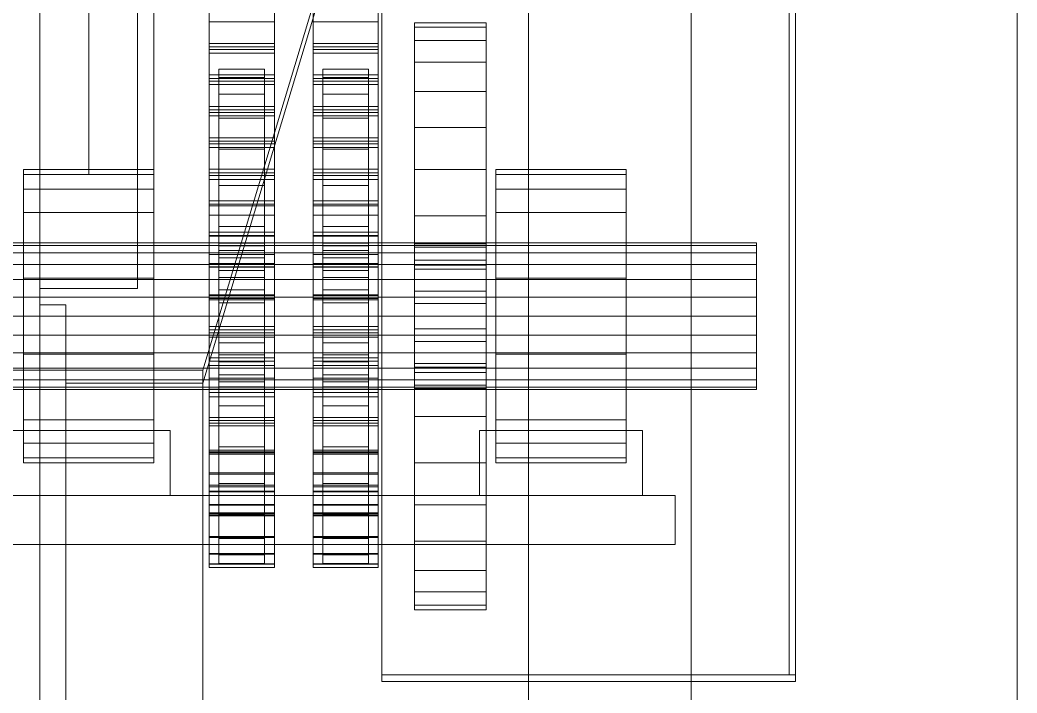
# Model space of a CAD drawing. Header units: millimetres. Extents: x -191664 to 191490, y -197311 to 10263.
# Drawn here: x 1393.9 to 1700, y -30749.1 to -30542.6 of the extents above; entities that cross this region are included whole.
import ezdxf

# ---------------------------------------------------------------- set-up
doc = ezdxf.new("R2010")
doc.units = ezdxf.units.MM
doc.layers.add('frontal_secador', color=7, linetype='Continuous', lineweight=0)

msp = doc.modelspace()

# ---------------------------------------------------------------- linework, layer by layer
at = {"layer": 'frontal_secador', "color": 253, "true_color": 0xa6b3ba}
for p, q in [((1600, -31975), (1600, -29010)), ((1700, -31975), (1700, -29010)), ((1400, -30630), (1408, -30630)), ((1400, -30650), (1400, -30630)), ((1408, -30650), (1408, -30630)), ((1400, -30650), (1408, -30650)), ((1400, -30920), (1400, -30650)), ((1300, -30688.5), (1450, -30688.5)), ((1300, -30688.5), (1595, -30688.5)), ((1450, -30703.5), (1450, -30688.5)), ((1595, -30703.5), (1595, -30688.5)), ((1300, -30703.5), (1450, -30703.5)), ((1300, -30703.5), (1595, -30703.5))]:
    msp.add_line(p, q, dxfattribs=at)
at = {"layer": 'frontal_secador', "color": 254, "true_color": 0xd8e0dc}
msp.add_line((1400, -31335), (1400, -29065), dxfattribs=at)
at = {"layer": 'frontal_secador', "color": 253, "true_color": 0x9fadb2}
for p, q in [((1400, -30650), (1400, -29065)), ((1375, -30650), (1400, -30650))]:
    msp.add_line(p, q, dxfattribs=at)
at = {"layer": 'frontal_secador', "color": 251, "true_color": 0x536a64}
for p, q in [((1400, -31350), (1400, -29100)), ((1400, -30625), (1400, -29605)), ((1430, -30625), (1430, -29605)), ((1400, -30625), (1430, -30625))]:
    msp.add_line(p, q, dxfattribs=at)
at = {"layer": 'frontal_secador', "color": 9, "true_color": 0xb8c6c1}
for p, q in [((1415, -30590), (1415, -29640)), ((1435, -30590), (1435, -29640)), ((1415, -30590), (1435, -30590))]:
    msp.add_line(p, q, dxfattribs=at)
at = {"layer": 'frontal_secador', "color": 55, "true_color": 0xb9a24b}
for p, q in [((1505, -30743.5), (1505, -30243.5)), ((1505, -30743.5), (1632, -30743.5)), ((1505, -30745.5), (1505, -30743.5)), ((1632, -30745.5), (1632, -30743.5)), ((1505, -30745.5), (1632, -30745.5))]:
    msp.add_line(p, q, dxfattribs=at)
at = {"layer": 'frontal_secador', "color": 43, "true_color": 0xc7ad4e}
for p, q in [((1630, -30743.5), (1630, -30243.5)), ((1632, -30743.5), (1632, -30243.5)), ((1630, -30743.5), (1632, -30743.5))]:
    msp.add_line(p, q, dxfattribs=at)
at = {"layer": 'frontal_secador', "color": 253, "true_color": 0x8d9da5}
for p, q in [((1550, -30320), (1450, -30650)), ((1450, -30654), (1550, -30324)), ((1450, -30650), (1408, -30650)), ((1408, -30650), (1408, -30920)), ((1408, -30654), (1408, -30650)), ((1450, -30650), (1450, -30920)), ((1450, -30654), (1450, -30650)), ((1408, -30654), (1450, -30654))]:
    msp.add_line(p, q, dxfattribs=at)
at = {"layer": 'frontal_secador', "color": 252, "true_color": 0x798e91}
msp.add_line((1550, -30920), (1550, -30320), dxfattribs=at)
at = {"layer": 'frontal_secador', "color": 8, "true_color": 0x657a85}
for p, q in [((1452, -30533.52), (1452, -30543.16)), ((1472, -30543.16), (1472, -30533.52)), ((1483.88, -30533.52), (1483.88, -30543.16)), ((1503.88, -30543.16), (1503.88, -30533.52)), ((1452, -30549.87), (1452, -30540.23)), ((1452, -30541.28), (1452, -30550.92)), ((1452, -30541.28), (1452, -30549.87)), ((1452, -30551.74), (1452, -30542.1)), ((1472, -30540.23), (1472, -30549.87)), ((1472, -30550.92), (1472, -30541.28)), ((1472, -30549.87), (1472, -30541.28)), ((1472, -30542.1), (1472, -30551.74)), ((1483.88, -30549.87), (1483.88, -30540.23)), ((1483.88, -30541.28), (1483.88, -30550.92)), ((1483.88, -30541.28), (1483.88, -30549.87)), ((1483.88, -30551.74), (1483.88, -30542.1)), ((1503.88, -30540.23), (1503.88, -30549.87)), ((1503.88, -30550.92), (1503.88, -30541.28)), ((1503.88, -30549.87), (1503.88, -30541.28)), ((1503.88, -30542.1), (1503.88, -30551.74)), ((1452, -30543.16), (1472, -30543.16)), ((1452, -30551.74), (1452, -30543.16)), ((1452, -30543.16), (1452, -30552.79)), ((1472, -30543.16), (1472, -30551.74)), ((1472, -30552.79), (1472, -30543.16)), ((1483.88, -30543.16), (1503.88, -30543.16)), ((1483.88, -30551.74), (1483.88, -30543.16)), ((1483.88, -30543.16), (1483.88, -30552.79)), ((1503.88, -30543.16), (1503.88, -30551.74)), ((1503.88, -30552.79), (1503.88, -30543.16)), ((1452, -30559.51), (1452, -30549.87)), ((1452, -30549.87), (1472, -30549.87)), ((1472, -30550.92), (1452, -30550.92)), ((1452, -30550.92), (1452, -30560.56)), ((1452, -30550.92), (1452, -30559.51)), ((1472, -30551.74), (1452, -30551.74)), ((1452, -30561.38), (1452, -30551.74)), ((1472, -30549.87), (1472, -30559.51)), ((1472, -30560.56), (1472, -30550.92)), ((1472, -30559.51), (1472, -30550.92)), ((1472, -30551.74), (1472, -30561.38)), ((1483.88, -30559.51), (1483.88, -30549.87)), ((1483.88, -30549.87), (1503.88, -30549.87)), ((1503.88, -30550.92), (1483.88, -30550.92)), ((1483.88, -30550.92), (1483.88, -30560.56)), ((1483.88, -30550.92), (1483.88, -30559.51)), ((1503.88, -30551.74), (1483.88, -30551.74)), ((1483.88, -30561.38), (1483.88, -30551.74)), ((1503.88, -30549.87), (1503.88, -30559.51)), ((1503.88, -30560.56), (1503.88, -30550.92)), ((1503.88, -30559.51), (1503.88, -30550.92)), ((1503.88, -30551.74), (1503.88, -30561.38)), ((1452, -30552.79), (1472, -30552.79)), ((1452, -30561.38), (1452, -30552.79)), ((1452, -30552.79), (1452, -30562.43)), ((1472, -30552.79), (1472, -30561.38)), ((1472, -30562.43), (1472, -30552.79)), ((1483.88, -30552.79), (1503.88, -30552.79)), ((1483.88, -30561.38), (1483.88, -30552.79)), ((1483.88, -30552.79), (1483.88, -30562.43)), ((1503.88, -30552.79), (1503.88, -30561.38)), ((1503.88, -30562.43), (1503.88, -30552.79)), ((1452, -30569.14), (1452, -30559.51)), ((1452, -30559.51), (1472, -30559.51)), ((1472, -30560.56), (1452, -30560.56)), ((1452, -30560.56), (1452, -30570.2)), ((1452, -30560.56), (1452, -30569.14)), ((1472, -30559.51), (1472, -30569.14)), ((1472, -30570.2), (1472, -30560.56)), ((1472, -30569.14), (1472, -30560.56)), ((1483.88, -30569.14), (1483.88, -30559.51)), ((1483.88, -30559.51), (1503.88, -30559.51)), ((1503.88, -30560.56), (1483.88, -30560.56)), ((1483.88, -30560.56), (1483.88, -30570.2)), ((1483.88, -30560.56), (1483.88, -30569.14)), ((1503.88, -30559.51), (1503.88, -30569.14)), ((1503.88, -30570.2), (1503.88, -30560.56)), ((1503.88, -30569.14), (1503.88, -30560.56)), ((1472, -30561.38), (1452, -30561.38)), ((1452, -30571.02), (1452, -30561.38)), ((1452, -30562.43), (1472, -30562.43)), ((1452, -30571.02), (1452, -30562.43)), ((1452, -30562.43), (1452, -30572.07)), ((1472, -30561.38), (1472, -30571.02)), ((1472, -30562.43), (1472, -30571.02)), ((1472, -30572.07), (1472, -30562.43)), ((1503.88, -30561.38), (1483.88, -30561.38)), ((1483.88, -30571.02), (1483.88, -30561.38)), ((1483.88, -30562.43), (1503.88, -30562.43)), ((1483.88, -30571.02), (1483.88, -30562.43)), ((1483.88, -30562.43), (1483.88, -30572.07)), ((1503.88, -30561.38), (1503.88, -30571.02)), ((1503.88, -30562.43), (1503.88, -30571.02)), ((1503.88, -30572.07), (1503.88, -30562.43)), ((1452, -30578.78), (1452, -30569.14)), ((1452, -30569.14), (1472, -30569.14)), ((1472, -30570.2), (1452, -30570.2)), ((1452, -30570.2), (1452, -30579.83)), ((1452, -30570.2), (1452, -30578.78)), ((1472, -30569.14), (1472, -30578.78)), ((1472, -30579.83), (1472, -30570.2)), ((1472, -30578.78), (1472, -30570.2)), ((1483.88, -30578.78), (1483.88, -30569.14)), ((1483.88, -30569.14), (1503.88, -30569.14)), ((1503.88, -30570.2), (1483.88, -30570.2)), ((1483.88, -30570.2), (1483.88, -30579.83)), ((1483.88, -30570.2), (1483.88, -30578.78)), ((1503.88, -30569.14), (1503.88, -30578.78)), ((1503.88, -30579.83), (1503.88, -30570.2)), ((1503.88, -30578.78), (1503.88, -30570.2)), ((1472, -30571.02), (1452, -30571.02)), ((1452, -30580.66), (1452, -30571.02)), ((1452, -30572.07), (1472, -30572.07)), ((1452, -30580.66), (1452, -30572.07)), ((1452, -30572.07), (1452, -30581.71)), ((1472, -30571.02), (1472, -30580.66)), ((1472, -30572.07), (1472, -30580.66)), ((1472, -30581.71), (1472, -30572.07)), ((1503.88, -30571.02), (1483.88, -30571.02)), ((1483.88, -30580.66), (1483.88, -30571.02)), ((1483.88, -30572.07), (1503.88, -30572.07)), ((1483.88, -30580.66), (1483.88, -30572.07)), ((1483.88, -30572.07), (1483.88, -30581.71)), ((1503.88, -30571.02), (1503.88, -30580.66)), ((1503.88, -30572.07), (1503.88, -30580.66)), ((1503.88, -30581.71), (1503.88, -30572.07)), ((1452, -30588.42), (1452, -30578.78)), ((1452, -30578.78), (1472, -30578.78)), ((1472, -30578.78), (1472, -30588.42)), ((1483.88, -30588.42), (1483.88, -30578.78)), ((1483.88, -30578.78), (1503.88, -30578.78)), ((1503.88, -30578.78), (1503.88, -30588.42)), ((1472, -30579.83), (1452, -30579.83)), ((1452, -30579.83), (1452, -30589.47)), ((1452, -30579.83), (1452, -30588.42)), ((1472, -30580.66), (1452, -30580.66)), ((1452, -30590.3), (1452, -30580.66)), ((1452, -30581.71), (1472, -30581.71)), ((1452, -30590.3), (1452, -30581.71)), ((1452, -30581.71), (1452, -30591.6)), ((1472, -30589.47), (1472, -30579.83)), ((1472, -30588.42), (1472, -30579.83)), ((1472, -30580.66), (1472, -30590.3)), ((1472, -30581.71), (1472, -30590.3)), ((1472, -30591.6), (1472, -30581.71)), ((1503.88, -30579.83), (1483.88, -30579.83)), ((1483.88, -30579.83), (1483.88, -30589.47)), ((1483.88, -30579.83), (1483.88, -30588.42)), ((1503.88, -30580.66), (1483.88, -30580.66)), ((1483.88, -30590.3), (1483.88, -30580.66)), ((1483.88, -30581.71), (1503.88, -30581.71)), ((1483.88, -30590.3), (1483.88, -30581.71)), ((1483.88, -30581.71), (1483.88, -30591.6)), ((1503.88, -30589.47), (1503.88, -30579.83)), ((1503.88, -30588.42), (1503.88, -30579.83)), ((1503.88, -30580.66), (1503.88, -30590.3)), ((1503.88, -30581.71), (1503.88, -30590.3)), ((1503.88, -30591.6), (1503.88, -30581.71)), ((1452, -30598.06), (1452, -30588.42)), ((1452, -30588.42), (1472, -30588.42)), ((1472, -30588.42), (1472, -30598.06)), ((1483.88, -30598.06), (1483.88, -30588.42)), ((1483.88, -30588.42), (1503.88, -30588.42)), ((1503.88, -30588.42), (1503.88, -30598.06)), ((1472, -30589.47), (1452, -30589.47)), ((1452, -30589.47), (1452, -30599.11)), ((1452, -30589.47), (1452, -30598.06)), ((1472, -30590.3), (1452, -30590.3)), ((1452, -30599.68), (1452, -30590.3)), ((1452, -30591.6), (1472, -30591.6)), ((1452, -30599.68), (1452, -30591.6)), ((1452, -30591.6), (1452, -30602.51)), ((1472, -30599.11), (1472, -30589.47)), ((1472, -30598.06), (1472, -30589.47)), ((1472, -30590.3), (1472, -30599.68)), ((1472, -30591.6), (1472, -30599.68)), ((1472, -30602.51), (1472, -30591.6)), ((1503.88, -30589.47), (1483.88, -30589.47)), ((1483.88, -30589.47), (1483.88, -30599.11)), ((1483.88, -30589.47), (1483.88, -30598.06)), ((1503.88, -30590.3), (1483.88, -30590.3)), ((1483.88, -30599.68), (1483.88, -30590.3)), ((1483.88, -30591.6), (1503.88, -30591.6)), ((1483.88, -30599.68), (1483.88, -30591.6)), ((1483.88, -30591.6), (1483.88, -30602.51)), ((1503.88, -30599.11), (1503.88, -30589.47)), ((1503.88, -30598.06), (1503.88, -30589.47)), ((1503.88, -30590.3), (1503.88, -30599.68)), ((1503.88, -30591.6), (1503.88, -30599.68)), ((1503.88, -30602.51), (1503.88, -30591.6)), ((1452, -30607.7), (1452, -30598.06)), ((1452, -30598.06), (1472, -30598.06)), ((1472, -30599.11), (1452, -30599.11)), ((1452, -30599.11), (1452, -30608.75)), ((1452, -30599.11), (1452, -30607.7)), ((1472, -30599.68), (1452, -30599.68)), ((1452, -30608.9), (1452, -30599.68)), ((1472, -30598.06), (1472, -30607.7)), ((1472, -30608.75), (1472, -30599.11)), ((1472, -30607.7), (1472, -30599.11)), ((1472, -30599.68), (1472, -30608.9)), ((1483.88, -30607.7), (1483.88, -30598.06)), ((1483.88, -30598.06), (1503.88, -30598.06)), ((1503.88, -30599.11), (1483.88, -30599.11)), ((1483.88, -30599.11), (1483.88, -30608.75)), ((1483.88, -30599.11), (1483.88, -30607.7)), ((1503.88, -30599.68), (1483.88, -30599.68)), ((1483.88, -30608.9), (1483.88, -30599.68)), ((1503.88, -30598.06), (1503.88, -30607.7)), ((1503.88, -30608.75), (1503.88, -30599.11)), ((1503.88, -30607.7), (1503.88, -30599.11)), ((1503.88, -30599.68), (1503.88, -30608.9)), ((1452, -30602.51), (1472, -30602.51)), ((1452, -30608.9), (1452, -30602.51)), ((1452, -30602.51), (1452, -30614.58)), ((1472, -30602.51), (1472, -30608.9)), ((1472, -30614.58), (1472, -30602.51)), ((1483.88, -30602.51), (1503.88, -30602.51)), ((1483.88, -30608.9), (1483.88, -30602.51)), ((1483.88, -30602.51), (1483.88, -30614.58)), ((1503.88, -30602.51), (1503.88, -30608.9)), ((1503.88, -30614.58), (1503.88, -30602.51)), ((1452, -30617.34), (1452, -30607.7)), ((1452, -30607.7), (1472, -30607.7)), ((1472, -30608.75), (1452, -30608.75)), ((1452, -30608.75), (1452, -30618.39)), ((1452, -30608.75), (1452, -30617.34)), ((1472, -30608.9), (1452, -30608.9)), ((1452, -30618.48), (1452, -30608.9)), ((1472, -30607.7), (1472, -30617.34)), ((1472, -30618.39), (1472, -30608.75)), ((1472, -30617.34), (1472, -30608.75)), ((1472, -30608.9), (1472, -30618.48)), ((1483.88, -30617.34), (1483.88, -30607.7)), ((1483.88, -30607.7), (1503.88, -30607.7)), ((1503.88, -30608.75), (1483.88, -30608.75)), ((1483.88, -30608.75), (1483.88, -30618.39)), ((1483.88, -30608.75), (1483.88, -30617.34)), ((1503.88, -30608.9), (1483.88, -30608.9)), ((1483.88, -30618.48), (1483.88, -30608.9)), ((1503.88, -30607.7), (1503.88, -30617.34)), ((1503.88, -30618.39), (1503.88, -30608.75)), ((1503.88, -30617.34), (1503.88, -30608.75)), ((1503.88, -30608.9), (1503.88, -30618.48)), ((1452, -30614.58), (1472, -30614.58)), ((1452, -30618.48), (1452, -30614.58)), ((1452, -30614.58), (1452, -30627.17)), ((1472, -30614.58), (1472, -30618.48)), ((1472, -30627.17), (1472, -30614.58)), ((1483.88, -30614.58), (1503.88, -30614.58)), ((1483.88, -30618.48), (1483.88, -30614.58)), ((1483.88, -30614.58), (1483.88, -30627.17)), ((1503.88, -30614.58), (1503.88, -30618.48)), ((1503.88, -30627.17), (1503.88, -30614.58)), ((1452, -30626.98), (1452, -30617.34)), ((1452, -30617.34), (1472, -30617.34)), ((1472, -30618.39), (1452, -30618.39)), ((1452, -30618.39), (1452, -30628.03)), ((1452, -30618.39), (1452, -30626.98)), ((1472, -30618.48), (1452, -30618.48)), ((1452, -30628.47), (1452, -30618.48)), ((1472, -30617.34), (1472, -30626.98)), ((1472, -30628.03), (1472, -30618.39)), ((1472, -30626.98), (1472, -30618.39)), ((1472, -30618.48), (1472, -30628.47)), ((1483.88, -30626.98), (1483.88, -30617.34)), ((1483.88, -30617.34), (1503.88, -30617.34)), ((1503.88, -30618.39), (1483.88, -30618.39)), ((1483.88, -30618.39), (1483.88, -30628.03)), ((1483.88, -30618.39), (1483.88, -30626.98)), ((1503.88, -30618.48), (1483.88, -30618.48)), ((1483.88, -30628.47), (1483.88, -30618.48)), ((1503.88, -30617.34), (1503.88, -30626.98)), ((1503.88, -30628.03), (1503.88, -30618.39)), ((1503.88, -30626.98), (1503.88, -30618.39)), ((1503.88, -30618.48), (1503.88, -30628.47)), ((1452, -30636.61), (1452, -30626.98)), ((1452, -30626.98), (1472, -30626.98)), ((1452, -30627.17), (1472, -30627.17)), ((1452, -30628.47), (1452, -30627.17)), ((1452, -30627.17), (1452, -30639.93)), ((1472, -30628.03), (1452, -30628.03)), ((1452, -30628.03), (1452, -30637.67)), ((1452, -30628.03), (1452, -30636.61)), ((1472, -30628.47), (1452, -30628.47)), ((1452, -30638.6), (1452, -30628.47)), ((1472, -30626.98), (1472, -30636.61)), ((1472, -30627.17), (1472, -30628.47)), ((1472, -30639.93), (1472, -30627.17)), ((1472, -30637.67), (1472, -30628.03)), ((1472, -30636.61), (1472, -30628.03)), ((1472, -30628.47), (1472, -30638.6)), ((1483.88, -30636.61), (1483.88, -30626.98)), ((1483.88, -30626.98), (1503.88, -30626.98)), ((1483.88, -30627.17), (1503.88, -30627.17)), ((1483.88, -30628.47), (1483.88, -30627.17)), ((1483.88, -30627.17), (1483.88, -30639.93)), ((1503.88, -30628.03), (1483.88, -30628.03)), ((1483.88, -30628.03), (1483.88, -30637.67)), ((1483.88, -30628.03), (1483.88, -30636.61)), ((1503.88, -30628.47), (1483.88, -30628.47)), ((1483.88, -30638.6), (1483.88, -30628.47)), ((1503.88, -30626.98), (1503.88, -30636.61)), ((1503.88, -30627.17), (1503.88, -30628.47)), ((1503.88, -30639.93), (1503.88, -30627.17)), ((1503.88, -30637.67), (1503.88, -30628.03)), ((1503.88, -30636.61), (1503.88, -30628.03)), ((1503.88, -30628.47), (1503.88, -30638.6)), ((1452, -30646.25), (1452, -30636.61)), ((1452, -30636.61), (1472, -30636.61)), ((1472, -30637.67), (1452, -30637.67)), ((1452, -30637.67), (1452, -30647.3)), ((1452, -30637.67), (1452, -30646.25)), ((1472, -30636.61), (1472, -30646.25)), ((1472, -30647.3), (1472, -30637.67)), ((1472, -30646.25), (1472, -30637.67)), ((1483.88, -30646.25), (1483.88, -30636.61)), ((1483.88, -30636.61), (1503.88, -30636.61)), ((1503.88, -30637.67), (1483.88, -30637.67)), ((1483.88, -30637.67), (1483.88, -30647.3)), ((1483.88, -30637.67), (1483.88, -30646.25)), ((1503.88, -30636.61), (1503.88, -30646.25)), ((1503.88, -30647.3), (1503.88, -30637.67)), ((1503.88, -30646.25), (1503.88, -30637.67)), ((1472, -30638.6), (1452, -30638.6)), ((1452, -30638.6), (1452, -30639.93)), ((1452, -30648.59), (1452, -30638.6)), ((1452, -30639.93), (1472, -30639.93)), ((1452, -30639.93), (1452, -30652.51)), ((1472, -30639.93), (1472, -30638.6)), ((1472, -30638.6), (1472, -30648.59)), ((1472, -30652.51), (1472, -30639.93)), ((1503.88, -30638.6), (1483.88, -30638.6)), ((1483.88, -30638.6), (1483.88, -30639.93)), ((1483.88, -30648.59), (1483.88, -30638.6)), ((1483.88, -30639.93), (1503.88, -30639.93)), ((1483.88, -30639.93), (1483.88, -30652.51)), ((1503.88, -30639.93), (1503.88, -30638.6)), ((1503.88, -30638.6), (1503.88, -30648.59)), ((1503.88, -30652.51), (1503.88, -30639.93)), ((1452, -30655.89), (1452, -30646.25)), ((1452, -30646.25), (1472, -30646.25)), ((1472, -30646.25), (1472, -30655.89)), ((1483.88, -30655.89), (1483.88, -30646.25)), ((1483.88, -30646.25), (1503.88, -30646.25)), ((1503.88, -30646.25), (1503.88, -30655.89)), ((1472, -30647.3), (1452, -30647.3)), ((1452, -30647.3), (1452, -30656.94)), ((1452, -30647.3), (1452, -30655.89)), ((1472, -30648.59), (1452, -30648.59)), ((1452, -30648.59), (1452, -30652.51)), ((1452, -30658.17), (1452, -30648.59)), ((1472, -30656.94), (1472, -30647.3)), ((1472, -30655.89), (1472, -30647.3)), ((1472, -30652.51), (1472, -30648.59)), ((1472, -30648.59), (1472, -30658.17)), ((1503.88, -30647.3), (1483.88, -30647.3)), ((1483.88, -30647.3), (1483.88, -30656.94)), ((1483.88, -30647.3), (1483.88, -30655.89)), ((1503.88, -30648.59), (1483.88, -30648.59)), ((1483.88, -30648.59), (1483.88, -30652.51)), ((1483.88, -30658.17), (1483.88, -30648.59)), ((1503.88, -30656.94), (1503.88, -30647.3)), ((1503.88, -30655.89), (1503.88, -30647.3)), ((1503.88, -30652.51), (1503.88, -30648.59)), ((1503.88, -30648.59), (1503.88, -30658.17)), ((1452, -30652.51), (1472, -30652.51)), ((1452, -30652.51), (1452, -30664.57)), ((1472, -30664.57), (1472, -30652.51)), ((1483.88, -30652.51), (1503.88, -30652.51)), ((1483.88, -30652.51), (1483.88, -30664.57)), ((1503.88, -30664.57), (1503.88, -30652.51)), ((1452, -30665.53), (1452, -30655.89)), ((1452, -30655.89), (1472, -30655.89)), ((1472, -30655.89), (1472, -30665.53)), ((1483.88, -30665.53), (1483.88, -30655.89)), ((1483.88, -30655.89), (1503.88, -30655.89)), ((1503.88, -30655.89), (1503.88, -30665.53)), ((1472, -30656.94), (1452, -30656.94)), ((1452, -30656.94), (1452, -30666.31)), ((1452, -30656.94), (1452, -30665.53)), ((1472, -30658.17), (1452, -30658.17)), ((1452, -30658.17), (1452, -30664.57)), ((1452, -30667.07), (1452, -30658.17)), ((1472, -30666.31), (1472, -30656.94)), ((1472, -30665.53), (1472, -30656.94)), ((1472, -30664.57), (1472, -30658.17)), ((1472, -30658.17), (1472, -30667.07)), ((1503.88, -30656.94), (1483.88, -30656.94)), ((1483.88, -30656.94), (1483.88, -30666.31)), ((1483.88, -30656.94), (1483.88, -30665.53)), ((1503.88, -30658.17), (1483.88, -30658.17)), ((1483.88, -30658.17), (1483.88, -30664.57)), ((1483.88, -30667.07), (1483.88, -30658.17)), ((1503.88, -30666.31), (1503.88, -30656.94)), ((1503.88, -30665.53), (1503.88, -30656.94)), ((1503.88, -30664.57), (1503.88, -30658.17)), ((1503.88, -30658.17), (1503.88, -30667.07)), ((1452, -30664.57), (1472, -30664.57)), ((1452, -30664.57), (1452, -30675.78)), ((1472, -30675.78), (1472, -30664.57)), ((1483.88, -30664.57), (1503.88, -30664.57)), ((1483.88, -30664.57), (1483.88, -30675.78)), ((1503.88, -30675.78), (1503.88, -30664.57)), ((1452, -30675.44), (1452, -30665.53)), ((1452, -30665.53), (1472, -30665.53)), ((1472, -30666.31), (1452, -30666.31)), ((1452, -30666.31), (1452, -30674.62)), ((1452, -30666.31), (1452, -30675.44)), ((1472, -30667.07), (1452, -30667.07)), ((1452, -30667.07), (1452, -30675.78)), ((1452, -30675.05), (1452, -30667.07)), ((1472, -30665.53), (1472, -30675.44)), ((1472, -30674.62), (1472, -30666.31)), ((1472, -30675.44), (1472, -30666.31)), ((1472, -30675.78), (1472, -30667.07)), ((1472, -30667.07), (1472, -30675.05)), ((1483.88, -30675.44), (1483.88, -30665.53)), ((1483.88, -30665.53), (1503.88, -30665.53)), ((1503.88, -30666.31), (1483.88, -30666.31)), ((1483.88, -30666.31), (1483.88, -30674.62)), ((1483.88, -30666.31), (1483.88, -30675.44)), ((1503.88, -30667.07), (1483.88, -30667.07)), ((1483.88, -30667.07), (1483.88, -30675.78)), ((1483.88, -30675.05), (1483.88, -30667.07)), ((1503.88, -30665.53), (1503.88, -30675.44)), ((1503.88, -30674.62), (1503.88, -30666.31)), ((1503.88, -30675.44), (1503.88, -30666.31)), ((1503.88, -30675.78), (1503.88, -30667.07)), ((1503.88, -30667.07), (1503.88, -30675.05)), ((1472, -30674.62), (1452, -30674.62)), ((1452, -30674.62), (1452, -30681.53)), ((1452, -30674.62), (1452, -30685.29)), ((1472, -30675.05), (1452, -30675.05)), ((1452, -30675.05), (1452, -30685.83)), ((1452, -30681.89), (1452, -30675.05)), ((1452, -30685.29), (1452, -30675.44)), ((1452, -30675.44), (1472, -30675.44)), ((1452, -30675.78), (1472, -30675.78)), ((1452, -30675.78), (1452, -30685.83)), ((1472, -30681.53), (1472, -30674.62)), ((1472, -30685.29), (1472, -30674.62)), ((1472, -30685.83), (1472, -30675.05)), ((1472, -30675.05), (1472, -30681.89)), ((1472, -30675.44), (1472, -30685.29)), ((1472, -30685.83), (1472, -30675.78)), ((1503.88, -30674.62), (1483.88, -30674.62)), ((1483.88, -30674.62), (1483.88, -30681.53)), ((1483.88, -30674.62), (1483.88, -30685.29)), ((1503.88, -30675.05), (1483.88, -30675.05)), ((1483.88, -30675.05), (1483.88, -30685.83)), ((1483.88, -30681.89), (1483.88, -30675.05)), ((1483.88, -30685.29), (1483.88, -30675.44)), ((1483.88, -30675.44), (1503.88, -30675.44)), ((1483.88, -30675.78), (1503.88, -30675.78)), ((1483.88, -30675.78), (1483.88, -30685.83)), ((1503.88, -30681.53), (1503.88, -30674.62)), ((1503.88, -30685.29), (1503.88, -30674.62)), ((1503.88, -30685.83), (1503.88, -30675.05)), ((1503.88, -30675.05), (1503.88, -30681.89)), ((1503.88, -30675.44), (1503.88, -30685.29)), ((1503.88, -30685.83), (1503.88, -30675.78)), ((1472, -30681.53), (1452, -30681.53)), ((1452, -30681.53), (1452, -30687.12)), ((1452, -30681.53), (1452, -30694)), ((1472, -30681.89), (1452, -30681.89)), ((1452, -30681.89), (1452, -30694.45)), ((1452, -30687.4), (1452, -30681.89)), ((1472, -30687.12), (1472, -30681.53)), ((1472, -30694), (1472, -30681.53)), ((1472, -30694.45), (1472, -30681.89)), ((1472, -30681.89), (1472, -30687.4)), ((1503.88, -30681.53), (1483.88, -30681.53)), ((1483.88, -30681.53), (1483.88, -30687.12)), ((1483.88, -30681.53), (1483.88, -30694)), ((1503.88, -30681.89), (1483.88, -30681.89)), ((1483.88, -30681.89), (1483.88, -30694.45)), ((1483.88, -30687.4), (1483.88, -30681.89)), ((1503.88, -30687.12), (1503.88, -30681.53)), ((1503.88, -30694), (1503.88, -30681.53)), ((1503.88, -30694.45), (1503.88, -30681.89)), ((1503.88, -30681.89), (1503.88, -30687.4)), ((1452, -30694), (1452, -30685.29)), ((1452, -30685.29), (1472, -30685.29)), ((1452, -30685.83), (1472, -30685.83)), ((1452, -30685.83), (1452, -30694.45)), ((1472, -30685.29), (1472, -30694)), ((1472, -30694.45), (1472, -30685.83)), ((1483.88, -30694), (1483.88, -30685.29)), ((1483.88, -30685.29), (1503.88, -30685.29)), ((1483.88, -30685.83), (1503.88, -30685.83)), ((1483.88, -30685.83), (1483.88, -30694.45)), ((1503.88, -30685.29), (1503.88, -30694)), ((1503.88, -30694.45), (1503.88, -30685.83)), ((1472, -30687.12), (1452, -30687.12)), ((1452, -30687.12), (1452, -30691.25)), ((1452, -30687.12), (1452, -30701.04)), ((1472, -30687.4), (1452, -30687.4)), ((1452, -30687.4), (1452, -30701.39)), ((1452, -30691.44), (1452, -30687.4)), ((1472, -30691.25), (1472, -30687.12)), ((1472, -30701.04), (1472, -30687.12)), ((1472, -30701.39), (1472, -30687.4)), ((1472, -30687.4), (1472, -30691.44)), ((1503.88, -30687.12), (1483.88, -30687.12)), ((1483.88, -30687.12), (1483.88, -30691.25)), ((1483.88, -30687.12), (1483.88, -30701.04)), ((1503.88, -30687.4), (1483.88, -30687.4)), ((1483.88, -30687.4), (1483.88, -30701.39)), ((1483.88, -30691.44), (1483.88, -30687.4)), ((1503.88, -30691.25), (1503.88, -30687.12)), ((1503.88, -30701.04), (1503.88, -30687.12)), ((1503.88, -30701.39), (1503.88, -30687.4)), ((1503.88, -30687.4), (1503.88, -30691.44)), ((1472, -30691.25), (1452, -30691.25)), ((1452, -30691.25), (1452, -30693.79)), ((1452, -30691.25), (1452, -30706.24)), ((1472, -30691.44), (1452, -30691.44)), ((1452, -30691.44), (1452, -30706.48)), ((1452, -30693.88), (1452, -30691.44)), ((1472, -30693.79), (1472, -30691.25)), ((1472, -30706.24), (1472, -30691.25)), ((1472, -30706.48), (1472, -30691.44)), ((1472, -30691.44), (1472, -30693.88)), ((1503.88, -30691.25), (1483.88, -30691.25)), ((1483.88, -30691.25), (1483.88, -30693.79)), ((1483.88, -30691.25), (1483.88, -30706.24)), ((1503.88, -30691.44), (1483.88, -30691.44)), ((1483.88, -30691.44), (1483.88, -30706.48)), ((1483.88, -30693.88), (1483.88, -30691.44)), ((1503.88, -30693.79), (1503.88, -30691.25)), ((1503.88, -30706.24), (1503.88, -30691.25)), ((1503.88, -30706.48), (1503.88, -30691.44)), ((1503.88, -30691.44), (1503.88, -30693.88)), ((1472, -30693.79), (1452, -30693.79)), ((1452, -30693.79), (1452, -30694.68)), ((1452, -30693.79), (1452, -30709.44)), ((1472, -30693.88), (1452, -30693.88)), ((1452, -30693.88), (1452, -30709.56)), ((1452, -30694.68), (1452, -30693.88)), ((1452, -30701.04), (1452, -30694)), ((1452, -30694), (1472, -30694)), ((1452, -30694.45), (1472, -30694.45)), ((1452, -30694.45), (1452, -30701.39)), ((1472, -30694.68), (1452, -30694.68)), ((1452, -30694.68), (1452, -30710.55)), ((1472, -30694.68), (1472, -30693.79)), ((1472, -30709.44), (1472, -30693.79)), ((1472, -30709.56), (1472, -30693.88)), ((1472, -30693.88), (1472, -30694.68)), ((1472, -30694), (1472, -30701.04)), ((1472, -30701.39), (1472, -30694.45)), ((1472, -30710.55), (1472, -30694.68)), ((1503.88, -30693.79), (1483.88, -30693.79)), ((1483.88, -30693.79), (1483.88, -30694.68)), ((1483.88, -30693.79), (1483.88, -30709.44)), ((1503.88, -30693.88), (1483.88, -30693.88)), ((1483.88, -30693.88), (1483.88, -30709.56)), ((1483.88, -30694.68), (1483.88, -30693.88)), ((1483.88, -30701.04), (1483.88, -30694)), ((1483.88, -30694), (1503.88, -30694)), ((1483.88, -30694.45), (1503.88, -30694.45)), ((1483.88, -30694.45), (1483.88, -30701.39)), ((1503.88, -30694.68), (1483.88, -30694.68)), ((1483.88, -30694.68), (1483.88, -30710.55)), ((1503.88, -30694.68), (1503.88, -30693.79)), ((1503.88, -30709.44), (1503.88, -30693.79)), ((1503.88, -30709.56), (1503.88, -30693.88)), ((1503.88, -30693.88), (1503.88, -30694.68)), ((1503.88, -30694), (1503.88, -30701.04)), ((1503.88, -30701.39), (1503.88, -30694.45)), ((1503.88, -30710.55), (1503.88, -30694.68)), ((1452, -30706.24), (1452, -30701.04)), ((1452, -30701.04), (1472, -30701.04)), ((1452, -30701.39), (1472, -30701.39)), ((1452, -30701.39), (1452, -30706.48)), ((1472, -30701.04), (1472, -30706.24)), ((1472, -30706.48), (1472, -30701.39)), ((1483.88, -30706.24), (1483.88, -30701.04)), ((1483.88, -30701.04), (1503.88, -30701.04)), ((1483.88, -30701.39), (1503.88, -30701.39)), ((1483.88, -30701.39), (1483.88, -30706.48)), ((1503.88, -30701.04), (1503.88, -30706.24)), ((1503.88, -30706.48), (1503.88, -30701.39)), ((1452, -30709.44), (1452, -30706.24)), ((1452, -30706.24), (1472, -30706.24)), ((1452, -30706.48), (1472, -30706.48)), ((1452, -30706.48), (1452, -30709.56)), ((1472, -30706.24), (1472, -30709.44)), ((1472, -30709.56), (1472, -30706.48)), ((1483.88, -30709.44), (1483.88, -30706.24)), ((1483.88, -30706.24), (1503.88, -30706.24)), ((1483.88, -30706.48), (1503.88, -30706.48)), ((1483.88, -30706.48), (1483.88, -30709.56)), ((1503.88, -30706.24), (1503.88, -30709.44)), ((1503.88, -30709.56), (1503.88, -30706.48)), ((1452, -30710.55), (1452, -30709.44)), ((1452, -30709.44), (1472, -30709.44)), ((1452, -30709.56), (1472, -30709.56)), ((1452, -30709.56), (1452, -30710.55)), ((1452, -30710.55), (1472, -30710.55)), ((1472, -30709.44), (1472, -30710.55)), ((1472, -30710.55), (1472, -30709.56)), ((1483.88, -30710.55), (1483.88, -30709.44)), ((1483.88, -30709.44), (1503.88, -30709.44)), ((1483.88, -30709.56), (1503.88, -30709.56)), ((1483.88, -30709.56), (1483.88, -30710.55)), ((1483.88, -30710.55), (1503.88, -30710.55)), ((1503.88, -30709.44), (1503.88, -30710.55)), ((1503.88, -30710.55), (1503.88, -30709.56))]:
    msp.add_line(p, q, dxfattribs=at)
at = {"layer": 'frontal_secador', "color": 252, "true_color": 0x8ba19a}
for p, q in [((1515, -30544.87), (1515, -30543.5)), ((1515, -30543.5), (1537, -30543.5)), ((1515, -30611), (1515, -30543.5)), ((1515, -30548.93), (1515, -30544.87)), ((1515, -30544.87), (1537, -30544.87)), ((1515, -30611.34), (1515, -30544.87)), ((1537, -30543.5), (1537, -30544.87)), ((1537, -30543.5), (1537, -30611)), ((1537, -30544.87), (1537, -30548.93)), ((1537, -30544.87), (1537, -30611.34)), ((1515, -30555.56), (1515, -30548.93)), ((1515, -30548.93), (1537, -30548.93)), ((1515, -30612.36), (1515, -30548.93)), ((1537, -30548.93), (1537, -30555.56)), ((1537, -30548.93), (1537, -30612.36)), ((1455, -30560.29), (1455, -30557.71)), ((1455, -30557.71), (1469, -30557.71)), ((1455, -30611.1), (1455, -30557.71)), ((1469, -30557.71), (1469, -30560.29)), ((1469, -30557.71), (1469, -30611.1)), ((1486.88, -30560.29), (1486.88, -30557.71)), ((1486.88, -30557.71), (1500.88, -30557.71)), ((1486.88, -30611.1), (1486.88, -30557.71)), ((1500.88, -30557.71), (1500.88, -30560.29)), ((1500.88, -30557.71), (1500.88, -30611.1)), ((1515, -30564.56), (1515, -30555.56)), ((1515, -30555.56), (1537, -30555.56)), ((1515, -30614.01), (1515, -30555.56)), ((1537, -30555.56), (1537, -30564.56)), ((1537, -30555.56), (1537, -30614.01)), ((1455, -30565.36), (1455, -30560.29)), ((1455, -30560.29), (1469, -30560.29)), ((1455, -30611.86), (1455, -30560.29)), ((1469, -30560.29), (1469, -30565.36)), ((1469, -30560.29), (1469, -30611.86)), ((1486.88, -30565.36), (1486.88, -30560.29)), ((1486.88, -30560.29), (1500.88, -30560.29)), ((1486.88, -30611.86), (1486.88, -30560.29)), ((1500.88, -30560.29), (1500.88, -30565.36)), ((1500.88, -30560.29), (1500.88, -30611.86)), ((1455, -30572.76), (1455, -30565.36)), ((1455, -30565.36), (1469, -30565.36)), ((1455, -30613.36), (1455, -30565.36)), ((1469, -30565.36), (1469, -30572.76)), ((1469, -30565.36), (1469, -30613.36)), ((1486.88, -30572.76), (1486.88, -30565.36)), ((1486.88, -30565.36), (1500.88, -30565.36)), ((1486.88, -30613.36), (1486.88, -30565.36)), ((1500.88, -30565.36), (1500.88, -30572.76)), ((1500.88, -30565.36), (1500.88, -30613.36)), ((1515, -30575.65), (1515, -30564.56)), ((1515, -30564.56), (1537, -30564.56)), ((1515, -30616.26), (1515, -30564.56)), ((1537, -30564.56), (1537, -30575.65)), ((1537, -30564.56), (1537, -30616.26)), ((1455, -30582.22), (1455, -30572.76)), ((1455, -30572.76), (1469, -30572.76)), ((1455, -30615.54), (1455, -30572.76)), ((1469, -30572.76), (1469, -30582.22)), ((1469, -30572.76), (1469, -30615.54)), ((1486.88, -30582.22), (1486.88, -30572.76)), ((1486.88, -30572.76), (1500.88, -30572.76)), ((1486.88, -30615.54), (1486.88, -30572.76)), ((1500.88, -30572.76), (1500.88, -30582.22)), ((1500.88, -30572.76), (1500.88, -30615.54)), ((1515, -30588.5), (1515, -30575.65)), ((1515, -30575.65), (1537, -30575.65)), ((1515, -30619.04), (1515, -30575.65)), ((1537, -30575.65), (1537, -30588.5)), ((1537, -30575.65), (1537, -30619.04)), ((1455, -30593.43), (1455, -30582.22)), ((1455, -30582.22), (1469, -30582.22)), ((1455, -30618.34), (1455, -30582.22)), ((1469, -30582.22), (1469, -30593.43)), ((1469, -30582.22), (1469, -30618.34)), ((1486.88, -30593.43), (1486.88, -30582.22)), ((1486.88, -30582.22), (1500.88, -30582.22)), ((1486.88, -30618.34), (1486.88, -30582.22)), ((1500.88, -30582.22), (1500.88, -30593.43)), ((1500.88, -30582.22), (1500.88, -30618.34)), ((1395, -30590.03), (1395, -30588.5)), ((1395, -30588.5), (1435, -30588.5)), ((1395, -30611), (1395, -30588.5)), ((1435, -30588.5), (1435, -30590.03)), ((1435, -30588.5), (1435, -30611)), ((1515, -30602.72), (1515, -30588.5)), ((1515, -30588.5), (1537, -30588.5)), ((1515, -30622.25), (1515, -30588.5)), ((1537, -30588.5), (1537, -30602.72)), ((1537, -30588.5), (1537, -30622.25)), ((1540, -30590.03), (1540, -30588.5)), ((1540, -30588.5), (1580, -30588.5)), ((1540, -30611), (1540, -30588.5)), ((1580, -30588.5), (1580, -30590.03)), ((1580, -30588.5), (1580, -30611)), ((1395, -30594.53), (1395, -30590.03)), ((1395, -30590.03), (1435, -30590.03)), ((1395, -30611.77), (1395, -30590.03)), ((1435, -30590.03), (1435, -30594.53)), ((1435, -30590.03), (1435, -30611.77)), ((1540, -30594.53), (1540, -30590.03)), ((1540, -30590.03), (1580, -30590.03)), ((1540, -30611.77), (1540, -30590.03)), ((1580, -30590.03), (1580, -30594.53)), ((1580, -30590.03), (1580, -30611.77)), ((1395, -30601.68), (1395, -30594.53)), ((1395, -30594.53), (1435, -30594.53)), ((1395, -30614.01), (1395, -30594.53)), ((1435, -30594.53), (1435, -30601.68)), ((1435, -30594.53), (1435, -30614.01)), ((1455, -30606), (1455, -30593.43)), ((1455, -30593.43), (1469, -30593.43)), ((1455, -30621.66), (1455, -30593.43)), ((1469, -30593.43), (1469, -30606)), ((1469, -30593.43), (1469, -30621.66)), ((1486.88, -30606), (1486.88, -30593.43)), ((1486.88, -30593.43), (1500.88, -30593.43)), ((1486.88, -30621.66), (1486.88, -30593.43)), ((1500.88, -30593.43), (1500.88, -30606)), ((1500.88, -30593.43), (1500.88, -30621.66)), ((1540, -30601.68), (1540, -30594.53)), ((1540, -30594.53), (1580, -30594.53)), ((1540, -30614.01), (1540, -30594.53)), ((1580, -30594.53), (1580, -30601.68)), ((1580, -30594.53), (1580, -30614.01)), ((1395, -30611), (1395, -30601.68)), ((1395, -30601.68), (1435, -30601.68)), ((1395, -30617.59), (1395, -30601.68)), ((1435, -30601.68), (1435, -30611)), ((1435, -30601.68), (1435, -30617.59)), ((1515, -30617.87), (1515, -30602.72)), ((1515, -30602.72), (1537, -30602.72)), ((1515, -30625.8), (1515, -30602.72)), ((1537, -30602.72), (1537, -30617.87)), ((1537, -30602.72), (1537, -30625.8)), ((1540, -30611), (1540, -30601.68)), ((1540, -30601.68), (1580, -30601.68)), ((1540, -30617.59), (1540, -30601.68)), ((1580, -30601.68), (1580, -30611)), ((1580, -30601.68), (1580, -30617.59)), ((1455, -30619.51), (1455, -30606)), ((1455, -30606), (1469, -30606)), ((1455, -30625.37), (1455, -30606)), ((1469, -30606), (1469, -30619.51)), ((1469, -30606), (1469, -30625.37)), ((1486.88, -30619.51), (1486.88, -30606)), ((1486.88, -30606), (1500.88, -30606)), ((1486.88, -30625.37), (1486.88, -30606)), ((1500.88, -30606), (1500.88, -30619.51)), ((1500.88, -30606), (1500.88, -30625.37)), ((1395, -30621.85), (1395, -30611)), ((1395, -30611), (1435, -30611)), ((1395, -30622.25), (1395, -30611)), ((1395, -30611), (1395, -30611.77)), ((1395, -30611.77), (1395, -30614.01)), ((1435, -30611.77), (1395, -30611.77)), ((1435, -30611), (1435, -30621.85)), ((1435, -30611), (1435, -30622.25)), ((1435, -30611.77), (1435, -30611)), ((1435, -30614.01), (1435, -30611.77)), ((1455, -30611.1), (1455, -30611.86)), ((1469, -30611.1), (1455, -30611.1)), ((1455, -30611.86), (1455, -30613.36)), ((1469, -30611.86), (1455, -30611.86)), ((1469, -30611.86), (1469, -30611.1)), ((1469, -30613.36), (1469, -30611.86)), ((1486.88, -30611.1), (1486.88, -30611.86)), ((1500.88, -30611.1), (1486.88, -30611.1)), ((1486.88, -30611.86), (1486.88, -30613.36)), ((1500.88, -30611.86), (1486.88, -30611.86)), ((1500.88, -30611.86), (1500.88, -30611.1)), ((1500.88, -30613.36), (1500.88, -30611.86)), ((1515, -30611), (1515, -30611.34)), ((1537, -30611), (1515, -30611)), ((1515, -30611.34), (1515, -30612.36)), ((1537, -30611.34), (1515, -30611.34)), ((1515, -30612.36), (1515, -30614.01)), ((1537, -30612.36), (1515, -30612.36)), ((1537, -30611.34), (1537, -30611)), ((1537, -30612.36), (1537, -30611.34)), ((1537, -30614.01), (1537, -30612.36)), ((1540, -30621.85), (1540, -30611)), ((1540, -30611), (1580, -30611)), ((1540, -30622.25), (1540, -30611)), ((1540, -30611), (1540, -30611.77)), ((1540, -30611.77), (1540, -30614.01)), ((1580, -30611.77), (1540, -30611.77)), ((1580, -30611), (1580, -30621.85)), ((1580, -30611), (1580, -30622.25)), ((1580, -30611.77), (1580, -30611)), ((1580, -30614.01), (1580, -30611.77)), ((1395, -30614.01), (1395, -30617.59)), ((1435, -30614.01), (1395, -30614.01)), ((1435, -30617.59), (1435, -30614.01)), ((1455, -30613.36), (1455, -30615.54)), ((1469, -30613.36), (1455, -30613.36)), ((1455, -30615.54), (1455, -30618.34)), ((1469, -30615.54), (1455, -30615.54)), ((1469, -30615.54), (1469, -30613.36)), ((1469, -30618.34), (1469, -30615.54)), ((1486.88, -30613.36), (1486.88, -30615.54)), ((1500.88, -30613.36), (1486.88, -30613.36)), ((1486.88, -30615.54), (1486.88, -30618.34)), ((1500.88, -30615.54), (1486.88, -30615.54)), ((1500.88, -30615.54), (1500.88, -30613.36)), ((1500.88, -30618.34), (1500.88, -30615.54)), ((1515, -30614.01), (1515, -30616.26)), ((1537, -30614.01), (1515, -30614.01)), ((1515, -30616.26), (1515, -30619.04)), ((1537, -30616.26), (1515, -30616.26)), ((1537, -30616.26), (1537, -30614.01)), ((1537, -30619.04), (1537, -30616.26)), ((1540, -30614.01), (1540, -30617.59)), ((1580, -30614.01), (1540, -30614.01)), ((1580, -30617.59), (1580, -30614.01)), ((1395, -30617.59), (1395, -30622.25)), ((1435, -30617.59), (1395, -30617.59)), ((1435, -30622.25), (1435, -30617.59)), ((1455, -30618.34), (1455, -30621.66)), ((1469, -30618.34), (1455, -30618.34)), ((1469, -30621.66), (1469, -30618.34)), ((1486.88, -30618.34), (1486.88, -30621.66)), ((1500.88, -30618.34), (1486.88, -30618.34)), ((1500.88, -30621.66), (1500.88, -30618.34)), ((1515, -30633.5), (1515, -30617.87)), ((1515, -30617.87), (1537, -30617.87)), ((1515, -30629.59), (1515, -30617.87)), ((1515, -30619.04), (1515, -30622.25)), ((1537, -30619.04), (1515, -30619.04)), ((1537, -30617.87), (1537, -30633.5)), ((1537, -30617.87), (1537, -30629.59)), ((1537, -30622.25), (1537, -30619.04)), ((1540, -30617.59), (1540, -30622.25)), ((1580, -30617.59), (1540, -30617.59)), ((1580, -30622.25), (1580, -30617.59)), ((1395, -30633.5), (1395, -30621.85)), ((1395, -30621.85), (1435, -30621.85)), ((1395, -30627.68), (1395, -30621.85)), ((1395, -30622.25), (1395, -30627.68)), ((1435, -30622.25), (1395, -30622.25)), ((1435, -30621.85), (1435, -30633.5)), ((1435, -30621.85), (1435, -30627.68)), ((1435, -30627.68), (1435, -30622.25)), ((1455, -30633.5), (1455, -30619.51)), ((1455, -30619.51), (1469, -30619.51)), ((1455, -30629.37), (1455, -30619.51)), ((1455, -30621.66), (1455, -30625.37)), ((1469, -30621.66), (1455, -30621.66)), ((1469, -30619.51), (1469, -30633.5)), ((1469, -30619.51), (1469, -30629.37)), ((1469, -30625.37), (1469, -30621.66)), ((1486.88, -30633.5), (1486.88, -30619.51)), ((1486.88, -30619.51), (1500.88, -30619.51)), ((1486.88, -30629.37), (1486.88, -30619.51)), ((1486.88, -30621.66), (1486.88, -30625.37)), ((1500.88, -30621.66), (1486.88, -30621.66)), ((1500.88, -30619.51), (1500.88, -30633.5)), ((1500.88, -30619.51), (1500.88, -30629.37)), ((1500.88, -30625.37), (1500.88, -30621.66)), ((1515, -30622.25), (1515, -30625.8)), ((1537, -30622.25), (1515, -30622.25)), ((1537, -30625.8), (1537, -30622.25)), ((1540, -30633.5), (1540, -30621.85)), ((1540, -30621.85), (1580, -30621.85)), ((1540, -30627.68), (1540, -30621.85)), ((1540, -30622.25), (1540, -30627.68)), ((1580, -30622.25), (1540, -30622.25)), ((1580, -30621.85), (1580, -30633.5)), ((1580, -30621.85), (1580, -30627.68)), ((1580, -30627.68), (1580, -30622.25)), ((1455, -30625.37), (1455, -30629.37)), ((1469, -30625.37), (1455, -30625.37)), ((1469, -30629.37), (1469, -30625.37)), ((1486.88, -30625.37), (1486.88, -30629.37)), ((1500.88, -30625.37), (1486.88, -30625.37)), ((1500.88, -30629.37), (1500.88, -30625.37)), ((1395, -30627.68), (1395, -30633.5)), ((1435, -30627.68), (1395, -30627.68)), ((1435, -30633.5), (1435, -30627.68)), ((1515, -30625.8), (1515, -30629.59)), ((1537, -30625.8), (1515, -30625.8)), ((1537, -30629.59), (1537, -30625.8)), ((1540, -30627.68), (1540, -30633.5)), ((1580, -30627.68), (1540, -30627.68)), ((1580, -30633.5), (1580, -30627.68)), ((1455, -30629.37), (1455, -30633.5)), ((1469, -30629.37), (1455, -30629.37)), ((1469, -30633.5), (1469, -30629.37)), ((1486.88, -30629.37), (1486.88, -30633.5)), ((1500.88, -30629.37), (1486.88, -30629.37)), ((1500.88, -30633.5), (1500.88, -30629.37)), ((1515, -30629.59), (1515, -30633.5)), ((1537, -30629.59), (1515, -30629.59)), ((1537, -30633.5), (1537, -30629.59)), ((1435, -30633.5), (1395, -30633.5)), ((1395, -30633.5), (1395, -30645.15)), ((1395, -30639.32), (1395, -30633.5)), ((1435, -30645.15), (1435, -30633.5)), ((1435, -30633.5), (1435, -30639.32)), ((1469, -30633.5), (1455, -30633.5)), ((1455, -30633.5), (1455, -30647.49)), ((1455, -30637.63), (1455, -30633.5)), ((1469, -30647.49), (1469, -30633.5)), ((1469, -30633.5), (1469, -30637.63)), ((1500.88, -30633.5), (1486.88, -30633.5)), ((1486.88, -30633.5), (1486.88, -30647.49)), ((1486.88, -30637.63), (1486.88, -30633.5)), ((1500.88, -30647.49), (1500.88, -30633.5)), ((1500.88, -30633.5), (1500.88, -30637.63)), ((1537, -30633.5), (1515, -30633.5)), ((1515, -30633.5), (1515, -30649.13)), ((1515, -30637.41), (1515, -30633.5)), ((1537, -30649.13), (1537, -30633.5)), ((1537, -30633.5), (1537, -30637.41)), ((1580, -30633.5), (1540, -30633.5)), ((1540, -30633.5), (1540, -30645.15)), ((1540, -30639.32), (1540, -30633.5)), ((1580, -30645.15), (1580, -30633.5)), ((1580, -30633.5), (1580, -30639.32)), ((1469, -30637.63), (1455, -30637.63)), ((1455, -30637.63), (1455, -30647.49)), ((1455, -30641.63), (1455, -30637.63)), ((1469, -30647.49), (1469, -30637.63)), ((1469, -30637.63), (1469, -30641.63)), ((1500.88, -30637.63), (1486.88, -30637.63)), ((1486.88, -30637.63), (1486.88, -30647.49)), ((1486.88, -30641.63), (1486.88, -30637.63)), ((1500.88, -30647.49), (1500.88, -30637.63)), ((1500.88, -30637.63), (1500.88, -30641.63)), ((1537, -30637.41), (1515, -30637.41)), ((1515, -30637.41), (1515, -30649.13)), ((1515, -30641.2), (1515, -30637.41)), ((1537, -30649.13), (1537, -30637.41)), ((1537, -30637.41), (1537, -30641.2)), ((1435, -30639.32), (1395, -30639.32)), ((1395, -30639.32), (1395, -30645.15)), ((1395, -30644.75), (1395, -30639.32)), ((1435, -30645.15), (1435, -30639.32)), ((1435, -30639.32), (1435, -30644.75)), ((1580, -30639.32), (1540, -30639.32)), ((1540, -30639.32), (1540, -30645.15)), ((1540, -30644.75), (1540, -30639.32)), ((1580, -30645.15), (1580, -30639.32)), ((1580, -30639.32), (1580, -30644.75)), ((1469, -30641.63), (1455, -30641.63)), ((1455, -30641.63), (1455, -30661)), ((1455, -30645.34), (1455, -30641.63)), ((1469, -30661), (1469, -30641.63)), ((1469, -30641.63), (1469, -30645.34)), ((1500.88, -30641.63), (1486.88, -30641.63)), ((1486.88, -30641.63), (1486.88, -30661)), ((1486.88, -30645.34), (1486.88, -30641.63)), ((1500.88, -30661), (1500.88, -30641.63)), ((1500.88, -30641.63), (1500.88, -30645.34)), ((1537, -30641.2), (1515, -30641.2)), ((1515, -30641.2), (1515, -30664.28)), ((1515, -30644.75), (1515, -30641.2)), ((1537, -30664.28), (1537, -30641.2)), ((1537, -30641.2), (1537, -30644.75)), ((1435, -30644.75), (1395, -30644.75)), ((1395, -30644.75), (1395, -30656)), ((1395, -30649.41), (1395, -30644.75)), ((1395, -30645.15), (1435, -30645.15)), ((1395, -30645.15), (1395, -30656)), ((1435, -30656), (1435, -30644.75)), ((1435, -30644.75), (1435, -30649.41)), ((1435, -30656), (1435, -30645.15)), ((1469, -30645.34), (1455, -30645.34)), ((1455, -30645.34), (1455, -30673.57)), ((1455, -30648.66), (1455, -30645.34)), ((1469, -30673.57), (1469, -30645.34)), ((1469, -30645.34), (1469, -30648.66)), ((1500.88, -30645.34), (1486.88, -30645.34)), ((1486.88, -30645.34), (1486.88, -30673.57)), ((1486.88, -30648.66), (1486.88, -30645.34)), ((1500.88, -30673.57), (1500.88, -30645.34)), ((1500.88, -30645.34), (1500.88, -30648.66)), ((1537, -30644.75), (1515, -30644.75)), ((1515, -30644.75), (1515, -30678.5)), ((1515, -30647.96), (1515, -30644.75)), ((1537, -30678.5), (1537, -30644.75)), ((1537, -30644.75), (1537, -30647.96)), ((1580, -30644.75), (1540, -30644.75)), ((1540, -30644.75), (1540, -30656)), ((1540, -30649.41), (1540, -30644.75)), ((1540, -30645.15), (1580, -30645.15)), ((1540, -30645.15), (1540, -30656)), ((1580, -30656), (1580, -30644.75)), ((1580, -30644.75), (1580, -30649.41)), ((1580, -30656), (1580, -30645.15)), ((1435, -30649.41), (1395, -30649.41)), ((1395, -30649.41), (1395, -30665.32)), ((1395, -30652.99), (1395, -30649.41)), ((1435, -30665.32), (1435, -30649.41)), ((1435, -30649.41), (1435, -30652.99)), ((1455, -30647.49), (1469, -30647.49)), ((1455, -30647.49), (1455, -30661)), ((1469, -30648.66), (1455, -30648.66)), ((1455, -30648.66), (1455, -30684.78)), ((1455, -30651.46), (1455, -30648.66)), ((1469, -30661), (1469, -30647.49)), ((1469, -30684.78), (1469, -30648.66)), ((1469, -30648.66), (1469, -30651.46)), ((1486.88, -30647.49), (1500.88, -30647.49)), ((1486.88, -30647.49), (1486.88, -30661)), ((1500.88, -30648.66), (1486.88, -30648.66)), ((1486.88, -30648.66), (1486.88, -30684.78)), ((1486.88, -30651.46), (1486.88, -30648.66)), ((1500.88, -30661), (1500.88, -30647.49)), ((1500.88, -30684.78), (1500.88, -30648.66)), ((1500.88, -30648.66), (1500.88, -30651.46)), ((1537, -30647.96), (1515, -30647.96)), ((1515, -30647.96), (1515, -30691.35)), ((1515, -30650.74), (1515, -30647.96)), ((1515, -30649.13), (1537, -30649.13)), ((1515, -30649.13), (1515, -30664.28)), ((1537, -30691.35), (1537, -30647.96)), ((1537, -30647.96), (1537, -30650.74)), ((1537, -30664.28), (1537, -30649.13)), ((1580, -30649.41), (1540, -30649.41)), ((1540, -30649.41), (1540, -30665.32)), ((1540, -30652.99), (1540, -30649.41)), ((1580, -30665.32), (1580, -30649.41)), ((1580, -30649.41), (1580, -30652.99)), ((1435, -30652.99), (1395, -30652.99)), ((1395, -30652.99), (1395, -30672.47)), ((1395, -30655.23), (1395, -30652.99)), ((1435, -30672.47), (1435, -30652.99)), ((1435, -30652.99), (1435, -30655.23)), ((1469, -30651.46), (1455, -30651.46)), ((1455, -30651.46), (1455, -30694.24)), ((1455, -30653.64), (1455, -30651.46)), ((1469, -30694.24), (1469, -30651.46)), ((1469, -30651.46), (1469, -30653.64)), ((1500.88, -30651.46), (1486.88, -30651.46)), ((1486.88, -30651.46), (1486.88, -30694.24)), ((1486.88, -30653.64), (1486.88, -30651.46)), ((1500.88, -30694.24), (1500.88, -30651.46)), ((1500.88, -30651.46), (1500.88, -30653.64)), ((1537, -30650.74), (1515, -30650.74)), ((1515, -30650.74), (1515, -30702.44)), ((1515, -30652.99), (1515, -30650.74)), ((1537, -30652.99), (1515, -30652.99)), ((1515, -30652.99), (1515, -30711.44)), ((1515, -30654.64), (1515, -30652.99)), ((1537, -30702.44), (1537, -30650.74)), ((1537, -30650.74), (1537, -30652.99)), ((1537, -30711.44), (1537, -30652.99)), ((1537, -30652.99), (1537, -30654.64)), ((1580, -30652.99), (1540, -30652.99)), ((1540, -30652.99), (1540, -30672.47)), ((1540, -30655.23), (1540, -30652.99)), ((1580, -30672.47), (1580, -30652.99)), ((1580, -30652.99), (1580, -30655.23)), ((1435, -30655.23), (1395, -30655.23)), ((1395, -30655.23), (1395, -30676.97)), ((1395, -30656), (1395, -30655.23)), ((1395, -30656), (1435, -30656)), ((1395, -30656), (1395, -30665.32)), ((1395, -30656), (1395, -30678.5)), ((1435, -30676.97), (1435, -30655.23)), ((1435, -30655.23), (1435, -30656)), ((1435, -30665.32), (1435, -30656)), ((1435, -30678.5), (1435, -30656)), ((1469, -30653.64), (1455, -30653.64)), ((1455, -30653.64), (1455, -30701.64)), ((1455, -30655.14), (1455, -30653.64)), ((1469, -30655.14), (1455, -30655.14)), ((1455, -30655.14), (1455, -30706.71)), ((1455, -30655.9), (1455, -30655.14)), ((1469, -30655.9), (1455, -30655.9)), ((1455, -30655.9), (1455, -30709.29)), ((1469, -30701.64), (1469, -30653.64)), ((1469, -30653.64), (1469, -30655.14)), ((1469, -30706.71), (1469, -30655.14)), ((1469, -30655.14), (1469, -30655.9)), ((1469, -30709.29), (1469, -30655.9)), ((1500.88, -30653.64), (1486.88, -30653.64)), ((1486.88, -30653.64), (1486.88, -30701.64)), ((1486.88, -30655.14), (1486.88, -30653.64)), ((1500.88, -30655.14), (1486.88, -30655.14)), ((1486.88, -30655.14), (1486.88, -30706.71)), ((1486.88, -30655.9), (1486.88, -30655.14)), ((1500.88, -30655.9), (1486.88, -30655.9)), ((1486.88, -30655.9), (1486.88, -30709.29)), ((1500.88, -30701.64), (1500.88, -30653.64)), ((1500.88, -30653.64), (1500.88, -30655.14)), ((1500.88, -30706.71), (1500.88, -30655.14)), ((1500.88, -30655.14), (1500.88, -30655.9)), ((1500.88, -30709.29), (1500.88, -30655.9)), ((1537, -30654.64), (1515, -30654.64)), ((1515, -30654.64), (1515, -30718.07)), ((1515, -30655.66), (1515, -30654.64)), ((1537, -30655.66), (1515, -30655.66)), ((1515, -30655.66), (1515, -30722.13)), ((1515, -30656), (1515, -30655.66)), ((1537, -30656), (1515, -30656)), ((1515, -30656), (1515, -30723.5)), ((1537, -30718.07), (1537, -30654.64)), ((1537, -30654.64), (1537, -30655.66)), ((1537, -30722.13), (1537, -30655.66)), ((1537, -30655.66), (1537, -30656)), ((1537, -30723.5), (1537, -30656)), ((1580, -30655.23), (1540, -30655.23)), ((1540, -30655.23), (1540, -30676.97)), ((1540, -30656), (1540, -30655.23)), ((1540, -30656), (1580, -30656)), ((1540, -30656), (1540, -30665.32)), ((1540, -30656), (1540, -30678.5)), ((1580, -30676.97), (1580, -30655.23)), ((1580, -30655.23), (1580, -30656)), ((1580, -30665.32), (1580, -30656)), ((1580, -30678.5), (1580, -30656)), ((1455, -30661), (1469, -30661)), ((1455, -30661), (1455, -30673.57)), ((1469, -30673.57), (1469, -30661)), ((1486.88, -30661), (1500.88, -30661)), ((1486.88, -30661), (1486.88, -30673.57)), ((1500.88, -30673.57), (1500.88, -30661)), ((1395, -30665.32), (1435, -30665.32)), ((1395, -30665.32), (1395, -30672.47)), ((1435, -30672.47), (1435, -30665.32)), ((1515, -30664.28), (1537, -30664.28)), ((1515, -30664.28), (1515, -30678.5)), ((1537, -30678.5), (1537, -30664.28)), ((1540, -30665.32), (1580, -30665.32)), ((1540, -30665.32), (1540, -30672.47)), ((1580, -30672.47), (1580, -30665.32)), ((1395, -30672.47), (1435, -30672.47)), ((1395, -30672.47), (1395, -30676.97)), ((1435, -30676.97), (1435, -30672.47)), ((1455, -30673.57), (1469, -30673.57)), ((1455, -30673.57), (1455, -30684.78)), ((1469, -30684.78), (1469, -30673.57)), ((1486.88, -30673.57), (1500.88, -30673.57)), ((1486.88, -30673.57), (1486.88, -30684.78)), ((1500.88, -30684.78), (1500.88, -30673.57)), ((1540, -30672.47), (1580, -30672.47)), ((1540, -30672.47), (1540, -30676.97)), ((1580, -30676.97), (1580, -30672.47)), ((1395, -30676.97), (1435, -30676.97)), ((1395, -30676.97), (1395, -30678.5)), ((1435, -30678.5), (1435, -30676.97)), ((1540, -30676.97), (1580, -30676.97)), ((1540, -30676.97), (1540, -30678.5)), ((1580, -30678.5), (1580, -30676.97)), ((1395, -30678.5), (1435, -30678.5)), ((1515, -30678.5), (1537, -30678.5)), ((1515, -30678.5), (1515, -30691.35)), ((1537, -30691.35), (1537, -30678.5)), ((1540, -30678.5), (1580, -30678.5)), ((1455, -30684.78), (1469, -30684.78)), ((1455, -30684.78), (1455, -30694.24)), ((1469, -30694.24), (1469, -30684.78)), ((1486.88, -30684.78), (1500.88, -30684.78)), ((1486.88, -30684.78), (1486.88, -30694.24)), ((1500.88, -30694.24), (1500.88, -30684.78)), ((1515, -30691.35), (1537, -30691.35)), ((1515, -30691.35), (1515, -30702.44)), ((1537, -30702.44), (1537, -30691.35)), ((1455, -30694.24), (1469, -30694.24)), ((1455, -30694.24), (1455, -30701.64)), ((1469, -30701.64), (1469, -30694.24)), ((1486.88, -30694.24), (1500.88, -30694.24)), ((1486.88, -30694.24), (1486.88, -30701.64)), ((1500.88, -30701.64), (1500.88, -30694.24)), ((1455, -30701.64), (1469, -30701.64)), ((1455, -30701.64), (1455, -30706.71)), ((1469, -30706.71), (1469, -30701.64)), ((1486.88, -30701.64), (1500.88, -30701.64)), ((1486.88, -30701.64), (1486.88, -30706.71)), ((1500.88, -30706.71), (1500.88, -30701.64)), ((1515, -30702.44), (1537, -30702.44)), ((1515, -30702.44), (1515, -30711.44)), ((1537, -30711.44), (1537, -30702.44)), ((1455, -30706.71), (1469, -30706.71)), ((1455, -30706.71), (1455, -30709.29)), ((1469, -30709.29), (1469, -30706.71)), ((1486.88, -30706.71), (1500.88, -30706.71)), ((1486.88, -30706.71), (1486.88, -30709.29)), ((1500.88, -30709.29), (1500.88, -30706.71)), ((1455, -30709.29), (1469, -30709.29)), ((1486.88, -30709.29), (1500.88, -30709.29)), ((1515, -30711.44), (1537, -30711.44)), ((1515, -30711.44), (1515, -30718.07)), ((1537, -30718.07), (1537, -30711.44)), ((1515, -30718.07), (1537, -30718.07)), ((1515, -30718.07), (1515, -30722.13)), ((1537, -30722.13), (1537, -30718.07)), ((1515, -30722.13), (1537, -30722.13)), ((1515, -30722.13), (1515, -30723.5)), ((1515, -30723.5), (1537, -30723.5)), ((1537, -30723.5), (1537, -30722.13))]:
    msp.add_line(p, q, dxfattribs=at)
at = {"layer": 'frontal_secador', "color": 9, "true_color": 0xbcc6c9}
for p, q in [((1620, -30611), (1360, -30611)), ((1620, -30611.77), (1360, -30611.77)), ((1620, -30611.77), (1620, -30611)), ((1620, -30614.01), (1620, -30611.77)), ((1620, -30614.01), (1360, -30614.01)), ((1620, -30617.59), (1620, -30614.01)), ((1620, -30617.59), (1360, -30617.59)), ((1620, -30622.25), (1620, -30617.59)), ((1620, -30622.25), (1360, -30622.25)), ((1620, -30627.68), (1620, -30622.25)), ((1620, -30627.68), (1360, -30627.68)), ((1620, -30633.5), (1620, -30627.68)), ((1360, -30633.5), (1620, -30633.5)), ((1620, -30639.32), (1620, -30633.5)), ((1620, -30639.32), (1360, -30639.32)), ((1620, -30639.32), (1620, -30644.75)), ((1620, -30644.75), (1360, -30644.75)), ((1620, -30644.75), (1620, -30649.41)), ((1620, -30649.41), (1360, -30649.41)), ((1620, -30649.41), (1620, -30652.99)), ((1620, -30652.99), (1360, -30652.99)), ((1620, -30652.99), (1620, -30655.23)), ((1620, -30655.23), (1360, -30655.23)), ((1620, -30656), (1360, -30656)), ((1620, -30655.23), (1620, -30656))]:
    msp.add_line(p, q, dxfattribs=at)
at = {"layer": 'frontal_secador', "color": 117, "true_color": 0x356c64}
for p, q in [((1390, -30668.5), (1440, -30668.5)), ((1440, -30688.5), (1440, -30668.5)), ((1535, -30668.5), (1585, -30668.5)), ((1535, -30688.5), (1535, -30668.5)), ((1585, -30688.5), (1585, -30668.5)), ((1390, -30688.5), (1440, -30688.5)), ((1535, -30688.5), (1585, -30688.5))]:
    msp.add_line(p, q, dxfattribs=at)

doc.saveas('drawing.dxf')
